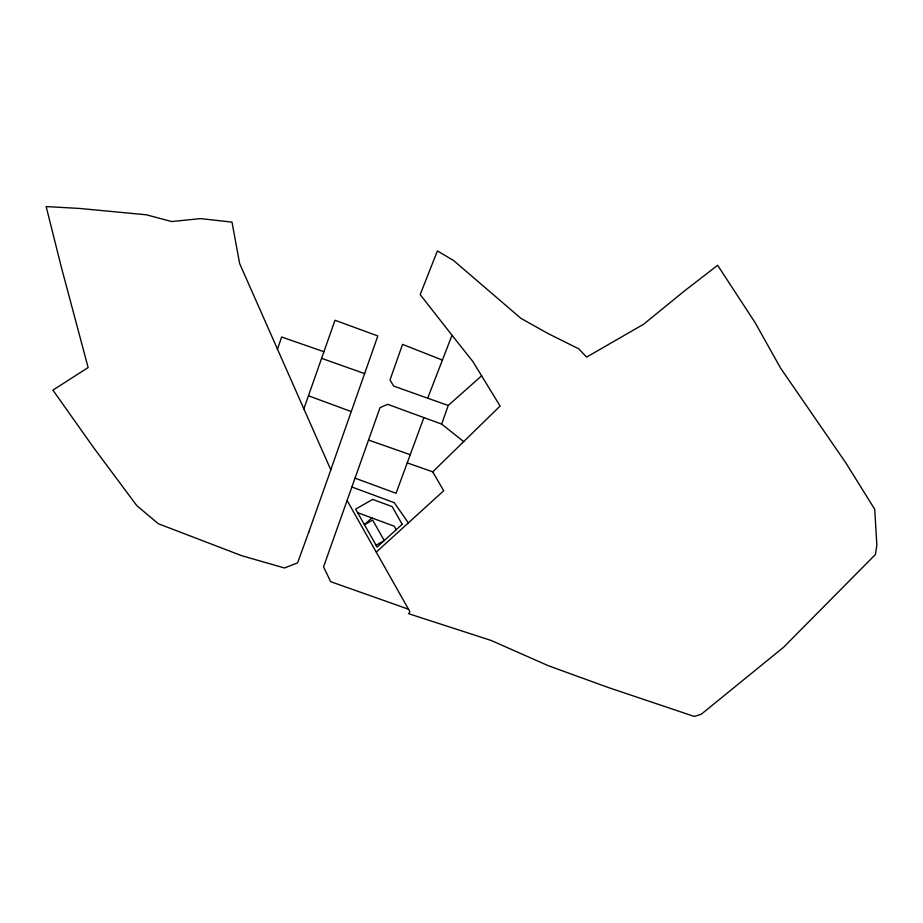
<?xml version="1.0" encoding="UTF-8"?>
<svg xmlns="http://www.w3.org/2000/svg" width="923" height="923" viewBox="0 0 923 923"><rect width="100%" height="100%" fill="white"/><g stroke="black" fill="none" stroke-linecap="round" stroke-linejoin="round"><path stroke-width="1.38" d="M277.362 349.471L281.653 337.01L323.927 351.732M330.757 469.888L377.842 335.96L334.991 320.258L303.794 409.016M463.692 441.598L441.679 424.107L448.22 405.474L481.621 375.834M441.679 424.107L387.66 404.32L380.045 407.631L323.535 566.884L330.653 581.663L408.508 609.226M423.899 417.588L396.048 493.274L355.009 478.137M427.684 398.182L452.005 335.245L420.184 294.599L437.398 250.918L453.574 260.505L520.918 318.343L548.239 333.653L578.733 348.813L586.601 357.109L643.654 324.215L683.805 291.449L717.633 265.293L755.176 322.727L780.57 368.092L845.803 462.827L874.739 509.323L876.85 545.043L875.419 554.515L783.489 647.335L701.145 714.333L694.258 716.444L608.326 687.52L548.597 665.829L491.024 640.424L408.727 613.737L409.87 611.649L347.094 500.508M407.239 462.885L432.737 471.838L500.104 406.039L472.899 361.585L452.005 335.245M364.423 524.679L371.854 517.93M376.342 552.035L443.686 490.759L432.737 471.838M364.47 524.749L372.65 520.099L384.268 540.566L376.088 545.216M368.531 440.063L410.25 454.681M321.608 358.332L364.689 373.642M448.22 405.474L393.706 386.114L389.979 379.964L402.566 344.383L442.405 360.085M308.444 395.782L351.305 411.589M351.859 487.009L394.236 502.666L408.37 522.88M357.605 512.669L394.236 526.202L396.221 529.698M308.813 531.994L297.587 562.857L284.48 567.98L241.653 555.681L158.364 523.756L136.892 505.758L93.788 447.863L52.899 390.117L88.135 367.562L61.276 266.943L46.15 206.556L79.713 208.46L146.445 214.805L171.655 221.555L200.614 218.613L232.008 222.131L239.657 263.597L330.826 469.865L308.813 531.994M402.174 524.276L377.126 547.062L355.597 509.127L372.707 499.412L392.137 506.6L402.174 524.276"/></g></svg>
